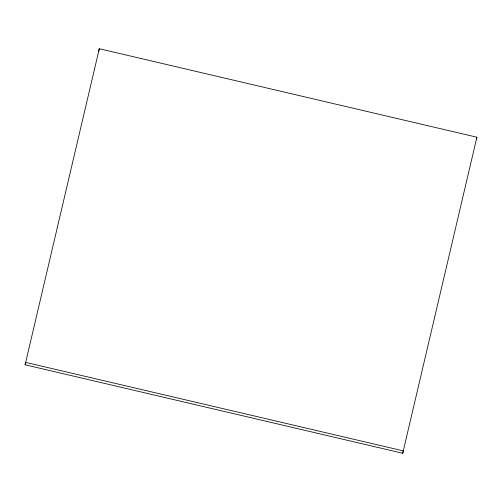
<?xml version="1.0" encoding="UTF-8"?>
<svg xmlns="http://www.w3.org/2000/svg" width="502" height="502" viewBox="0 0 502 502"><rect width="100%" height="100%" fill="white"/><g stroke="black" fill="none" stroke-linecap="round" stroke-linejoin="round"><path stroke-width="0.75" d="M25.1 364.785L25.652 362.381L403.263 450.871L402.711 453.268L25.1 364.785L99.289 48.732L476.9 137.215L476.348 139.619M98.737 51.129L99.289 48.732M402.711 453.268L476.9 137.215"/></g></svg>
